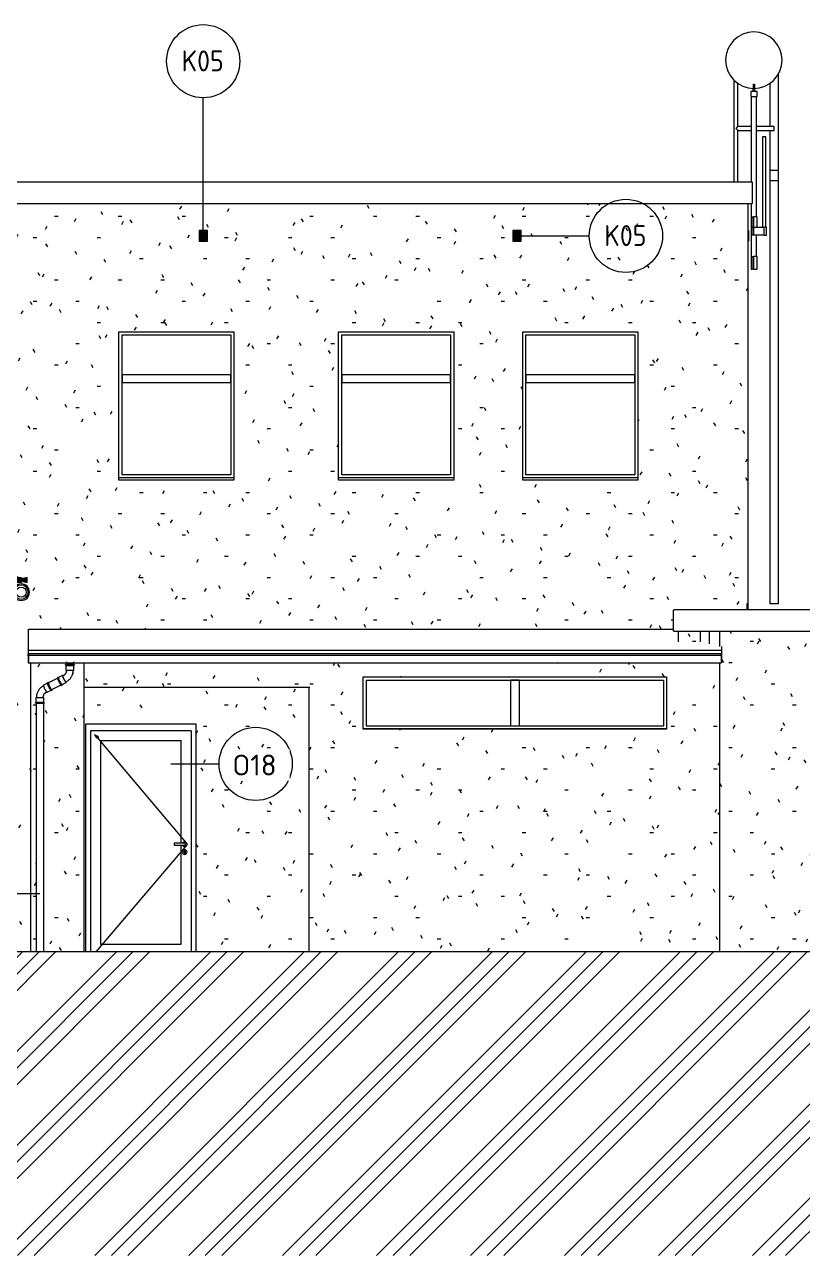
# Model space of a CAD drawing. Header units: millimetres. Extents: x -19993 to 479964, y -45352 to 20466.
# Drawn here: x 144376 to 151810, y -2011 to 9756 of the extents above; entities that cross this region are included whole.
import ezdxf

# ---------------------------------------------------------------- set-up
doc = ezdxf.new("R2010")
doc.units = ezdxf.units.MM
for name, color, linetype, lineweight in [('A-DETL-GENF', 92, 'Continuous', 9), ('A-DETL-THIN', 151, 'Continuous', 9), ('A-GLAZ', 151, 'Continuous', 9), ('A-GLAZ-IDEN', 152, 'Continuous', 9), ('A-ROOF', 132, 'Continuous', 9), ('A-ROOF-OTLN', 132, 'Continuous', 9), ('A-WALL', 113, 'Continuous', 9), ('A-WALL-PATT', 111, 'Continuous', 25), ('E-POWR-CNTR', 130, 'Continuous', 9), ('E-POWR-DROP', 130, 'Continuous', 9), ('E-SERT', 181, 'Continuous', 9), ('M-EQPM', 50, 'Continuous', 9), ('M-EQPM-IDEN', 50, 'Continuous', 9), ('P-PIPE', 3, 'Continuous', 9), ('P-PIPE-IDEN', 2, 'Continuous', 9), ('Q-SPCQ', 91, 'Continuous', 9)]:
    doc.layers.add(name, color=color, linetype=linetype, lineweight=lineweight)
doc.styles.add('ISOCPEUR', font='isocpeur.ttf', dxfattribs={"width": 0.9, "height": 200})
doc.styles.add('ISOCPEUR_2', font='isocpeur.ttf', dxfattribs={"height": 200})
pattern_1 = [(0, (287307.82, 0), (812.8, 203.2), [33.528, -576.072, 33.528, -576.072, -3251.2]), (0, (287307.82, 0), (812.8, 203.2), [-1219.2, 33.528, -1185.672, 33.528, -576.072, -1422.4]), (0, (287307.82, 0), (812.8, 203.2), [-3048, 33.528, -372.872, 33.528, -982.472]), (120, (287612.62, 101.6), (-582.37636, 602.30545), [33.528, -576.072, 33.528, -576.072, -3251.2]), (120, (287612.62, 101.6), (-582.37636, 602.30545), [-1219.2, 33.528, -1185.672, 33.528, -576.072, -1422.4]), (120, (287612.62, 101.6), (-582.37636, 602.30545), [-3048, 33.528, -372.872, 33.528, -982.472]), (240, (287714.22, 508), (-230.42364, -805.50545), [33.528, -576.072, 33.528, -576.072, -3251.2]), (240, (287714.22, 508), (-230.42364, -805.50545), [-1219.2, 33.528, -1185.672, 33.528, -576.072, -1422.4]), (240, (287714.22, 508), (-230.42364, -805.50545), [-3048, 33.528, -372.872, 33.528, -982.472])]

# ---------------------------------------------------------------- blocks, each defined once
blk = doc.blocks.new('DPS_vetrání_nová - Typ 1-1348275-VB3-J-Nový')
at = {"layer": 'M-EQPM', "color": 11}
for p, q in [((-53283, 7786), (-53278, 7786)), ((-53278, 7786), (-53278, 7686)), ((-53278, 7686), (-53283, 7686))]:
    blk.add_line(p, q, dxfattribs=at)
blk = doc.blocks.new('DPS_vetrání_nová - Typ 1-V21-VB3-J-Nový')
at = {"layer": 'M-EQPM', "color": 11}
for p, q in [((-55531, 7786), (-55531, 7686)), ((-55451, 7786), (-55531, 7786)), ((-55526, 7691), (-55526, 7781)), ((-55526, 7781), (-55456, 7781)), ((-55526, 7776), (-55456, 7776)), ((-55526, 7767), (-55456, 7767)), ((-55456, 7781), (-55456, 7691)), ((-55451, 7686), (-55451, 7786)), ((-55531, 7686), (-55451, 7686)), ((-55526, 7758), (-55456, 7758)), ((-55526, 7749), (-55456, 7749)), ((-55526, 7740), (-55456, 7740)), ((-55526, 7732), (-55456, 7732)), ((-55526, 7723), (-55456, 7723)), ((-55526, 7714), (-55456, 7714)), ((-55526, 7705), (-55456, 7705)), ((-55526, 7696), (-55456, 7696)), ((-55456, 7691), (-55526, 7691))]:
    blk.add_line(p, q, dxfattribs=at)
blk = doc.blocks.new('OKNO_1k_nadsvetlik - OKNO_1k_nadsvetlik_1200 x 1500-1969479-VB3-J-Nový')
at = {"layer": 'A-GLAZ'}
for p, q in [((-67417, 2100), (-67417, 3440)), ((-67417, 3440), (-66377, 3440)), ((-66377, 3440), (-66377, 2100)), ((-67417, 3060), (-66377, 3060)), ((-67417, 3060), (-67417, 2980)), ((-66377, 2980), (-66377, 3060)), ((-66377, 2980), (-67417, 2980)), ((-66377, 2100), (-67417, 2100))]:
    blk.add_line(p, q, dxfattribs=at)
blk = doc.blocks.new('parapet_ext - parapet_ext-1802071-VB3-J-Nový')
at = {"layer": 'Q-SPCQ'}
for p, q in [((-67447, 2050), (-67447, 2072)), ((-66347, 2072), (-67447, 2072)), ((-66347, 2050), (-67447, 2050)), ((-66347, 2072), (-66347, 2050))]:
    blk.add_line(p, q, dxfattribs=at)
blk = doc.blocks.new('DSP_Kamera_nastěnná - Refer to Catalog-1089615-VB3-J-Nový')
at = {"layer": 'E-SERT'}
blk.add_hatch(color=11, dxfattribs=at).paths.add_polyline_path([(-60174, 4421), (-60174, 4471), (-60227, 4456), (-60227, 4466), (-60287, 4466), (-60287, 4426), (-60227, 4426), (-60227, 4436)])
at = {"layer": 'E-SERT', "color": 11}
for p, q in [((-60262, 4441), (-60262, 4481)), ((-60227, 4466), (-60287, 4466)), ((-60287, 4466), (-60287, 4426)), ((-60287, 4426), (-60227, 4426)), ((-60227, 4426), (-60287, 4426)), ((-60174, 4471), (-60227, 4456)), ((-60227, 4456), (-60227, 4466)), ((-60227, 4466), (-60227, 4426)), ((-60227, 4426), (-60227, 4436)), ((-60227, 4436), (-60174, 4421)), ((-60227, 4436), (-60174, 4421)), ((-60174, 4446), (-60174, 4471)), ((-60174, 4421), (-60174, 4446)), ((-60174, 4421), (-60174, 4446))]:
    blk.add_line(p, q, dxfattribs=at)
blk.add_circle((-60231, 4330), 48.3, dxfattribs=at)
for radius, start, end in [(79.4, 90, 270), (67.5, 90, 270), (79.4, 270, 90), (67.5, 270, 90)]:
    blk.add_arc((-60231, 4330), radius, start, end, dxfattribs=at)
blk = doc.blocks.new('OKNO_2k_ - OKNO_2k_600x3000-1963747-VB3-J-Nový')
at = {"layer": 'A-GLAZ'}
for p, q in [((-56932, 3050), (-56932, 3490)), ((-56932, 3490), (-54092, 3490)), ((-55552, 3050), (-55552, 3490)), ((-55472, 3490), (-55552, 3490)), ((-55472, 3490), (-55472, 3050)), ((-54092, 3490), (-54092, 3050)), ((-54092, 3050), (-56932, 3050)), ((-55472, 3050), (-55552, 3050))]:
    blk.add_line(p, q, dxfattribs=at)
blk = doc.blocks.new('parapet_ext - parapet_ext-1802186-VB3-J-Nový')
at = {"layer": 'Q-SPCQ'}
blk.add_line((-54062, 3022), (-56962, 3022), dxfattribs=at)
blk = doc.blocks.new('Žebřík - DPS_Žebřík ocelový střešní - Z02-2225718-VB3-J-Nový')
at = {"layer": 'Q-SPCQ', "color": 11}
for p, q in [((-53419, 9227), (-53419, 8250)), ((-53381, 8783), (-53381, 9195)), ((-53071, 8783), (-53071, 9198)), ((-52995, 9283), (-52995, 8362)), ((-53254, 8783), (-53381, 8783)), ((-53381, 8745), (-53254, 8745)), ((-53381, 8250), (-53381, 8745)), ((-53033, 8783), (-53203, 8783)), ((-53203, 8745), (-53033, 8745)), ((-53071, 8362), (-53071, 8745)), ((-53033, 8764), (-53033, 8783)), ((-53033, 8745), (-53033, 8764)), ((-53071, 8261), (-53071, 8362)), ((-52995, 8362), (-53071, 8362)), ((-52995, 8362), (-52995, 8261)), ((-53071, 4219), (-53071, 8261)), ((-52995, 8261), (-53071, 8261)), ((-52995, 8261), (-52995, 4219)), ((-52995, 4219), (-53071, 4219))]:
    blk.add_line(p, q, dxfattribs=at)
for points, knots in [([(-53381, 8783), (-53381, 8783), (-53381, 8783), (-53381, 8782), (-53382, 8782), (-53382, 8782), (-53383, 8781), (-53383, 8781), (-53384, 8780), (-53384, 8780), (-53385, 8779), (-53386, 8778), (-53386, 8778), (-53387, 8777), (-53388, 8776), (-53389, 8775), (-53390, 8774), (-53391, 8772), (-53393, 8770), (-53396, 8767), (-53399, 8765), (-53400, 8764)], [0, 0, 0, 0, 0.071429, 0.107143, 0.142857, 0.178571, 0.214286, 0.25, 0.285714, 0.321429, 0.357143, 0.392857, 0.428571, 0.464286, 0.5, 0.571429, 0.607143, 0.642857, 0.714286, 0.857143, 1, 1, 1, 1]), ([(-53400, 8764), (-53399, 8763), (-53396, 8760), (-53393, 8757), (-53391, 8755), (-53390, 8754), (-53389, 8753), (-53389, 8752), (-53388, 8751), (-53387, 8751), (-53386, 8750), (-53386, 8749), (-53385, 8749), (-53384, 8748), (-53384, 8747), (-53383, 8747), (-53383, 8746), (-53382, 8746), (-53382, 8745), (-53381, 8745), (-53381, 8745), (-53381, 8745), (-53381, 8745)], [0, 0, 0, 0, 0.142857, 0.285714, 0.357143, 0.392857, 0.428571, 0.464286, 0.5, 0.535714, 0.571429, 0.607143, 0.642857, 0.678571, 0.714286, 0.75, 0.785714, 0.821429, 0.857143, 0.892857, 0.928571, 1, 1, 1, 1])]:
    blk.add_open_spline(points, degree=3, knots=knots, dxfattribs=at)
blk = doc.blocks.new('DPS_antenna - DPS_antenna-1509611-VB3-J-Nový')
at = {"layer": 'M-EQPM', "color": 11}
for p, q in [((-53233, 9177), (-53233, 9186)), ((-53233, 9186), (-53223, 9186)), ((-53223, 9186), (-53223, 9177)), ((-53258, 9118), (-53258, 9068)), ((-53228, 9118), (-53258, 9118)), ((-53258, 9068), (-53228, 9068)), ((-53253, 9068), (-53253, 8250)), ((-53238, 9148), (-53238, 9118)), ((-53233, 9150), (-53233, 9177)), ((-53223, 9177), (-53233, 9177)), ((-53198, 9118), (-53228, 9118)), ((-53228, 9068), (-53198, 9068)), ((-53223, 9177), (-53223, 9150)), ((-53218, 9118), (-53218, 9148)), ((-53203, 7918), (-53203, 9068)), ((-53198, 9068), (-53198, 9118)), ((-53145, 8684), (-53145, 7818)), ((-53130, 8684), (-53145, 8684)), ((-53115, 8684), (-53130, 8684)), ((-53115, 7818), (-53115, 8684)), ((-53253, 8046), (-53253, 7418)), ((-53243, 7918), (-53228, 7918)), ((-53243, 7818), (-53243, 7918)), ((-53198, 7918), (-53228, 7918)), ((-53228, 7818), (-53228, 7918)), ((-53198, 7818), (-53198, 7918)), ((-53243, 7818), (-53228, 7818)), ((-53243, 7742), (-53243, 7818)), ((-53228, 7818), (-53130, 7818)), ((-53228, 7742), (-53228, 7818)), ((-53108, 7818), (-53130, 7818)), ((-53130, 7742), (-53130, 7818)), ((-53108, 7742), (-53108, 7818)), ((-53228, 7742), (-53243, 7742)), ((-53130, 7742), (-53228, 7742)), ((-53203, 7538), (-53203, 7742)), ((-53130, 7742), (-53108, 7742)), ((-53243, 7538), (-53228, 7538)), ((-53243, 7418), (-53243, 7538)), ((-53198, 7538), (-53228, 7538)), ((-53228, 7418), (-53228, 7538)), ((-53198, 7418), (-53198, 7538)), ((-53253, 7418), (-53243, 7418)), ((-53228, 7418), (-53243, 7418)), ((-53228, 7418), (-53198, 7418))]:
    blk.add_line(p, q, dxfattribs=at)
for start, end in [(0, 180), (180, 360)]:
    blk.add_arc((-53228, 9416), 270, start, end, dxfattribs=at)
blk = doc.blocks.new('Koncovka okapu nová konstrukce - Koncovka okapu nová konstrukce-1663327-VB3-J-Nový')
at = {"layer": 'P-PIPE', "color": 11}
for p, q in [((-60164, 3729), (-60164, 3741)), ((-60162, 3741), (-60164, 3741)), ((-60164, 3721), (-60164, 3729)), ((-60162, 3729), (-60164, 3729)), ((-60164, 3721), (-60164, 3654)), ((-60164, 3654), (-60162, 3654)), ((-60162, 3741), (-60162, 3729)), ((-60162, 3729), (-60162, 3721)), ((-60162, 3654), (-60162, 3721)), ((-53539, 3729), (-53539, 3741)), ((-53537, 3741), (-53539, 3741)), ((-53539, 3721), (-53539, 3729)), ((-53537, 3729), (-53539, 3729)), ((-53539, 3721), (-53539, 3654)), ((-53539, 3654), (-53537, 3654)), ((-53537, 3741), (-53537, 3729)), ((-53537, 3729), (-53537, 3721)), ((-53537, 3654), (-53537, 3721))]:
    blk.add_line(p, q, dxfattribs=at)
blk = doc.blocks.new('Koleno_ uhlíková ocel_ lisované - Standardní-1159651-VB3-J-Nový')
at = {"layer": 'P-PIPE', "color": 11}
for p, q in [((-59835, 3533), (-59875, 3513)), ((-59804, 3630), (-59804, 3585)), ((-59804, 3630), (-59728, 3630)), ((-59804, 3585), (-59728, 3585)), ((-59728, 3585), (-59728, 3630)), ((-59728, 3585), (-59728, 3585)), ((-59841, 3445), (-59801, 3465))]:
    blk.add_line(p, q, dxfattribs=at)
at = {"layer": 'P-PIPE', "color": 11, "flags": 128}
for points in [[(-59798, 3585), (-59798, 3583), (-59799, 3580), (-59799, 3577), (-59799, 3575), (-59800, 3572), (-59800, 3570), (-59801, 3567), (-59802, 3565), (-59802, 3563), (-59803, 3560), (-59804, 3558), (-59805, 3556), (-59807, 3553), (-59808, 3551), (-59809, 3549), (-59811, 3547), (-59812, 3545), (-59814, 3543), (-59816, 3541), (-59817, 3539), (-59819, 3538), (-59821, 3536), (-59823, 3534), (-59825, 3533), (-59827, 3531), (-59829, 3530), (-59831, 3529), (-59833, 3528)], [(-59804, 3630), (-59804, 3630), (-59804, 3630), (-59804, 3630), (-59805, 3630), (-59805, 3630), (-59805, 3630), (-59805, 3630), (-59805, 3630), (-59805, 3630), (-59805, 3630), (-59806, 3631), (-59806, 3631), (-59806, 3631), (-59806, 3631), (-59806, 3631), (-59806, 3631), (-59806, 3631), (-59807, 3631), (-59807, 3631), (-59807, 3631), (-59807, 3632), (-59807, 3632), (-59807, 3632), (-59807, 3632), (-59807, 3632), (-59807, 3632), (-59807, 3632), (-59807, 3632), (-59808, 3633), (-59808, 3633), (-59808, 3633), (-59808, 3633), (-59808, 3633), (-59808, 3633), (-59808, 3633), (-59808, 3634), (-59808, 3634), (-59808, 3634), (-59808, 3634), (-59808, 3634), (-59808, 3634), (-59808, 3635), (-59808, 3635), (-59808, 3635), (-59808, 3635), (-59808, 3635), (-59808, 3635), (-59808, 3636), (-59808, 3636), (-59808, 3636), (-59807, 3636), (-59807, 3636), (-59807, 3636), (-59807, 3636), (-59807, 3637), (-59807, 3637), (-59807, 3637), (-59807, 3637), (-59807, 3637), (-59807, 3637), (-59806, 3637), (-59806, 3637), (-59806, 3637), (-59806, 3638), (-59806, 3638), (-59806, 3638), (-59806, 3638), (-59806, 3638), (-59805, 3638), (-59805, 3638), (-59805, 3638), (-59805, 3638), (-59805, 3638), (-59805, 3638), (-59804, 3638), (-59804, 3638), (-59804, 3638), (-59804, 3638), (-59804, 3638)], [(-59804, 3638), (-59804, 3638), (-59804, 3638), (-59804, 3638), (-59803, 3638), (-59803, 3638)], [(-59728, 3638), (-59729, 3638), (-59729, 3638), (-59729, 3638), (-59730, 3638), (-59730, 3638), (-59731, 3638), (-59732, 3638), (-59732, 3638), (-59733, 3638), (-59734, 3638), (-59735, 3638), (-59735, 3638), (-59736, 3638), (-59737, 3638), (-59738, 3638), (-59740, 3638), (-59741, 3638), (-59742, 3638), (-59743, 3638), (-59744, 3638), (-59745, 3638), (-59747, 3638), (-59748, 3638), (-59749, 3638), (-59751, 3638), (-59752, 3638), (-59754, 3638), (-59755, 3638), (-59757, 3638), (-59758, 3638), (-59760, 3638), (-59761, 3638), (-59763, 3638), (-59764, 3638), (-59766, 3638), (-59767, 3638), (-59769, 3638), (-59770, 3638), (-59772, 3638), (-59773, 3638), (-59775, 3638), (-59776, 3638), (-59778, 3638), (-59779, 3638), (-59781, 3638), (-59782, 3638), (-59783, 3638), (-59785, 3638), (-59786, 3638), (-59787, 3638), (-59788, 3638), (-59790, 3638), (-59791, 3638), (-59792, 3638), (-59793, 3638), (-59794, 3638), (-59795, 3638), (-59796, 3638), (-59797, 3638), (-59798, 3638), (-59799, 3638), (-59799, 3638), (-59800, 3638), (-59801, 3638), (-59801, 3638), (-59802, 3638), (-59802, 3638), (-59803, 3638), (-59803, 3638), (-59803, 3638), (-59804, 3638), (-59804, 3638), (-59804, 3638), (-59804, 3638), (-59804, 3638)], [(-59804, 3630), (-59804, 3630), (-59804, 3630), (-59804, 3630), (-59803, 3630), (-59803, 3630), (-59803, 3630), (-59802, 3630), (-59802, 3630), (-59801, 3630), (-59801, 3630), (-59800, 3630), (-59800, 3630), (-59799, 3630), (-59798, 3630), (-59797, 3630), (-59796, 3630), (-59795, 3630), (-59794, 3630), (-59793, 3630), (-59792, 3630), (-59791, 3630), (-59790, 3630), (-59789, 3630), (-59788, 3630), (-59786, 3630), (-59785, 3630), (-59784, 3630), (-59782, 3630), (-59781, 3630), (-59780, 3630), (-59778, 3630), (-59777, 3630), (-59775, 3630), (-59774, 3630), (-59772, 3630), (-59771, 3630), (-59769, 3630), (-59768, 3630), (-59766, 3630), (-59765, 3630), (-59763, 3630), (-59762, 3630), (-59760, 3630), (-59759, 3630), (-59757, 3630), (-59756, 3630), (-59754, 3630), (-59753, 3630), (-59751, 3630), (-59750, 3630), (-59749, 3630), (-59747, 3630), (-59746, 3630), (-59745, 3630), (-59743, 3630), (-59742, 3630), (-59741, 3630), (-59740, 3630), (-59739, 3630), (-59738, 3630), (-59737, 3630), (-59736, 3630), (-59735, 3630), (-59734, 3630), (-59733, 3630), (-59732, 3630), (-59732, 3630), (-59731, 3630), (-59731, 3630), (-59730, 3630), (-59729, 3630), (-59729, 3630), (-59729, 3630), (-59728, 3630), (-59728, 3630)], [(-59803, 3630), (-59804, 3630), (-59804, 3630), (-59804, 3630), (-59804, 3630)], [(-59804, 3470), (-59799, 3473), (-59795, 3475), (-59790, 3478), (-59786, 3481), (-59782, 3484), (-59778, 3487), (-59774, 3491), (-59771, 3494), (-59767, 3498), (-59764, 3502), (-59760, 3506), (-59757, 3510), (-59755, 3514), (-59752, 3518), (-59749, 3523), (-59747, 3527), (-59745, 3532), (-59743, 3537), (-59741, 3542), (-59739, 3546), (-59738, 3551), (-59737, 3556), (-59736, 3561), (-59735, 3566), (-59734, 3571), (-59734, 3577), (-59733, 3582), (-59733, 3585)], [(-59803, 3638), (-59803, 3638), (-59803, 3638), (-59802, 3638), (-59802, 3638), (-59801, 3638)], [(-59801, 3630), (-59802, 3630), (-59802, 3630), (-59803, 3630), (-59803, 3630), (-59803, 3630), (-59803, 3630)], [(-59730, 3638), (-59730, 3638), (-59729, 3638), (-59729, 3638), (-59729, 3638), (-59728, 3638), (-59728, 3638), (-59728, 3638), (-59728, 3638), (-59728, 3638), (-59728, 3638)], [(-59728, 3630), (-59728, 3630), (-59728, 3630), (-59728, 3630), (-59728, 3630), (-59729, 3630), (-59729, 3630), (-59729, 3630), (-59730, 3630), (-59730, 3630)], [(-59728, 3638), (-59728, 3638), (-59728, 3638), (-59728, 3638), (-59728, 3638), (-59728, 3638)], [(-59728, 3638), (-59728, 3638), (-59727, 3638), (-59727, 3638), (-59727, 3638), (-59727, 3638), (-59727, 3638), (-59727, 3638), (-59727, 3638), (-59726, 3638), (-59726, 3638), (-59726, 3638), (-59726, 3638), (-59726, 3638), (-59726, 3638), (-59726, 3637), (-59725, 3637), (-59725, 3637), (-59725, 3637), (-59725, 3637), (-59725, 3637), (-59725, 3637), (-59725, 3637), (-59725, 3637), (-59724, 3636), (-59724, 3636), (-59724, 3636), (-59724, 3636), (-59724, 3636), (-59724, 3636), (-59724, 3636), (-59724, 3635), (-59724, 3635), (-59724, 3635), (-59724, 3635), (-59724, 3635), (-59724, 3635), (-59724, 3635), (-59724, 3634), (-59724, 3634), (-59724, 3634), (-59724, 3634), (-59724, 3634), (-59724, 3634), (-59724, 3633), (-59724, 3633), (-59724, 3633), (-59724, 3633), (-59724, 3633), (-59724, 3633), (-59724, 3633), (-59724, 3632), (-59724, 3632), (-59724, 3632), (-59724, 3632), (-59725, 3632), (-59725, 3632), (-59725, 3632), (-59725, 3631), (-59725, 3631), (-59725, 3631), (-59725, 3631), (-59725, 3631), (-59725, 3631), (-59726, 3631), (-59726, 3631), (-59726, 3631), (-59726, 3631), (-59726, 3631), (-59726, 3630), (-59726, 3630), (-59727, 3630), (-59727, 3630), (-59727, 3630), (-59727, 3630), (-59727, 3630), (-59727, 3630), (-59728, 3630), (-59728, 3630), (-59728, 3630)], [(-59728, 3630), (-59728, 3630), (-59728, 3630), (-59728, 3630), (-59728, 3630)], [(-59878, 3515), (-59879, 3515), (-59881, 3515), (-59882, 3514), (-59882, 3513), (-59883, 3512), (-59883, 3511), (-59883, 3511), (-59883, 3510), (-59883, 3509), (-59883, 3508), (-59883, 3508), (-59883, 3507), (-59883, 3506), (-59883, 3505), (-59883, 3504), (-59883, 3504), (-59882, 3503), (-59882, 3502), (-59882, 3501), (-59882, 3500), (-59881, 3499), (-59881, 3498), (-59880, 3497), (-59880, 3495), (-59880, 3494), (-59879, 3493), (-59879, 3492), (-59878, 3491), (-59878, 3489), (-59877, 3488), (-59877, 3487), (-59876, 3485), (-59875, 3484), (-59875, 3483), (-59874, 3481), (-59874, 3480), (-59873, 3479), (-59872, 3477), (-59872, 3476), (-59871, 3474), (-59870, 3473), (-59869, 3472), (-59869, 3470), (-59868, 3469), (-59867, 3468), (-59867, 3466), (-59866, 3465), (-59865, 3464), (-59864, 3462), (-59864, 3461), (-59863, 3460), (-59862, 3459), (-59862, 3457), (-59861, 3456), (-59860, 3455), (-59859, 3454), (-59859, 3453), (-59858, 3452), (-59857, 3451), (-59857, 3450), (-59856, 3449), (-59855, 3448), (-59855, 3447), (-59854, 3446), (-59853, 3446), (-59853, 3445), (-59852, 3444), (-59852, 3443), (-59851, 3443), (-59851, 3442), (-59850, 3442), (-59849, 3441), (-59849, 3441), (-59848, 3440), (-59848, 3440), (-59847, 3440), (-59846, 3439), (-59845, 3439), (-59845, 3439)], [(-59873, 3513), (-59873, 3513), (-59874, 3514), (-59875, 3514), (-59875, 3514), (-59876, 3515), (-59877, 3515), (-59878, 3515), (-59878, 3515)], [(-59845, 3439), (-59844, 3439), (-59842, 3440), (-59841, 3441), (-59841, 3441), (-59840, 3442), (-59840, 3443), (-59840, 3444), (-59840, 3445), (-59840, 3445), (-59840, 3446), (-59840, 3447)]]:
    blk.add_lwpolyline(points, dxfattribs=at)
at = {"layer": 'P-PIPE', "color": 11}
for centre, major_axis, start_param, end_param in [((-59818, 3499), (-17.2, 33.9), 6.207861, 9.349454), ((-59818, 3499), (-17.2, 33.9), 5.728231, 6.207861), ((-59858, 3479), (-17.2, 33.9), 6.207861, 9.349454), ((-59818, 3499), (-14.7, 29), 6.207861, 9.349454), ((-59818, 3499), (-17.2, 33.9), 3.066269, 3.703174)]:
    blk.add_ellipse(centre, major_axis=major_axis, ratio=0.14883, start_param=start_param, end_param=end_param, dxfattribs=at)
blk = doc.blocks.new('Koleno_ uhlíková ocel_ lisované - Standardní-V24-VB3-J-Nový')
at = {"layer": 'P-PIPE', "color": 11}
for p, q in [((-59978, 3461), (-60018, 3441)), ((-60091, 3321), (-60091, 3276)), ((-60016, 3321), (-60091, 3321)), ((-60015, 3321), (-60016, 3321)), ((-60015, 3276), (-60015, 3321)), ((-59984, 3373), (-59944, 3393)), ((-60078, 3276), (-60091, 3276)), ((-60016, 3276), (-60077, 3276))]:
    blk.add_line(p, q, dxfattribs=at)
at = {"layer": 'P-PIPE', "color": 11, "flags": 128}
for points in [[(-60015, 3436), (-60020, 3433), (-60024, 3431), (-60029, 3428), (-60033, 3425), (-60037, 3422), (-60041, 3419), (-60045, 3415), (-60048, 3412), (-60052, 3408), (-60055, 3404), (-60059, 3400), (-60062, 3396), (-60064, 3392), (-60067, 3387), (-60070, 3383), (-60072, 3378), (-60074, 3374), (-60076, 3369), (-60078, 3364), (-60080, 3359), (-60081, 3354), (-60082, 3349), (-60083, 3344), (-60084, 3339), (-60085, 3334), (-60085, 3329), (-60086, 3324), (-60086, 3321)], [(-59941, 3390), (-59942, 3391), (-59943, 3391), (-59943, 3391), (-59944, 3391), (-59945, 3392), (-59945, 3392), (-59946, 3393), (-59946, 3393), (-59947, 3394), (-59947, 3394), (-59948, 3395), (-59949, 3396), (-59949, 3396), (-59950, 3397), (-59950, 3398), (-59951, 3399), (-59952, 3400), (-59952, 3401), (-59953, 3402), (-59954, 3403), (-59954, 3404), (-59955, 3405), (-59956, 3406), (-59956, 3407), (-59957, 3408), (-59958, 3409), (-59959, 3410), (-59959, 3412), (-59960, 3413), (-59961, 3414), (-59962, 3416), (-59962, 3417), (-59963, 3418), (-59964, 3420), (-59964, 3421), (-59965, 3422), (-59966, 3424), (-59967, 3425), (-59967, 3426), (-59968, 3428), (-59969, 3429), (-59969, 3431), (-59970, 3432), (-59971, 3433), (-59971, 3435), (-59972, 3436), (-59972, 3437), (-59973, 3439), (-59973, 3440), (-59974, 3441), (-59974, 3442), (-59975, 3444), (-59975, 3445), (-59976, 3446), (-59976, 3447), (-59977, 3448), (-59977, 3449), (-59977, 3450), (-59978, 3451), (-59978, 3452), (-59978, 3453), (-59979, 3454), (-59979, 3455), (-59979, 3456), (-59979, 3457), (-59979, 3458), (-59979, 3459), (-59979, 3459), (-59979, 3460), (-59979, 3461), (-59979, 3461), (-59979, 3462), (-59979, 3463), (-59979, 3464), (-59978, 3465), (-59977, 3466), (-59976, 3466), (-59975, 3466), (-59974, 3467)], [(-59968, 3463), (-59969, 3464), (-59970, 3464), (-59970, 3465), (-59971, 3465), (-59971, 3466), (-59972, 3466), (-59973, 3466), (-59974, 3466), (-59974, 3467)], [(-60021, 3321), (-60021, 3323), (-60020, 3326), (-60020, 3328), (-60020, 3331), (-60019, 3333), (-60019, 3336), (-60018, 3338), (-60017, 3341), (-60017, 3343), (-60016, 3346), (-60015, 3348), (-60014, 3350), (-60012, 3352), (-60011, 3355), (-60010, 3357), (-60008, 3359), (-60007, 3361), (-60005, 3363), (-60003, 3365), (-60002, 3366), (-60000, 3368), (-59998, 3370), (-59996, 3371), (-59994, 3373), (-59992, 3374), (-59990, 3376), (-59988, 3377), (-59986, 3378)], [(-59941, 3390), (-59940, 3391), (-59938, 3391), (-59937, 3392), (-59937, 3393), (-59936, 3394), (-59936, 3394), (-59936, 3395), (-59936, 3396), (-59936, 3397), (-59936, 3397), (-59936, 3398), (-59936, 3399), (-59936, 3400)], [(-60091, 3268), (-60091, 3268), (-60092, 3268), (-60092, 3268), (-60092, 3268), (-60092, 3268), (-60092, 3268), (-60092, 3268), (-60093, 3268), (-60093, 3268), (-60093, 3268), (-60093, 3268), (-60093, 3268), (-60093, 3268), (-60093, 3268), (-60094, 3268), (-60094, 3268), (-60094, 3268), (-60094, 3269), (-60094, 3269), (-60094, 3269), (-60094, 3269), (-60094, 3269), (-60094, 3269), (-60095, 3269), (-60095, 3269), (-60095, 3270), (-60095, 3270), (-60095, 3270), (-60095, 3270), (-60095, 3270), (-60095, 3270), (-60095, 3270), (-60095, 3271), (-60095, 3271), (-60095, 3271), (-60095, 3271), (-60095, 3271), (-60095, 3271), (-60095, 3272), (-60095, 3272), (-60095, 3272), (-60095, 3272), (-60095, 3272), (-60095, 3272), (-60095, 3272), (-60095, 3273), (-60095, 3273), (-60095, 3273), (-60095, 3273), (-60095, 3273), (-60095, 3273), (-60095, 3273), (-60095, 3274), (-60095, 3274), (-60094, 3274), (-60094, 3274), (-60094, 3274), (-60094, 3274), (-60094, 3274), (-60094, 3274), (-60094, 3275), (-60094, 3275), (-60094, 3275), (-60093, 3275), (-60093, 3275), (-60093, 3275), (-60093, 3275), (-60093, 3275), (-60093, 3275), (-60093, 3275), (-60092, 3275), (-60092, 3275), (-60092, 3275), (-60092, 3275), (-60092, 3276), (-60092, 3276), (-60091, 3276), (-60091, 3276), (-60091, 3276)], [(-60091, 3276), (-60091, 3276), (-60091, 3276), (-60091, 3276), (-60091, 3276), (-60091, 3276)], [(-60078, 3276), (-60079, 3276), (-60080, 3276), (-60081, 3276), (-60082, 3276), (-60083, 3276), (-60084, 3276), (-60085, 3276), (-60086, 3276), (-60087, 3276), (-60087, 3276), (-60088, 3276), (-60089, 3276), (-60089, 3276), (-60090, 3276), (-60090, 3276), (-60090, 3276), (-60091, 3276), (-60091, 3276), (-60091, 3276), (-60091, 3276), (-60091, 3276), (-60091, 3276)], [(-60091, 3276), (-60090, 3276), (-60090, 3276), (-60090, 3276), (-60089, 3276), (-60089, 3276)], [(-60091, 3268), (-60091, 3268), (-60091, 3268), (-60091, 3268), (-60091, 3268), (-60090, 3268), (-60090, 3268), (-60090, 3268), (-60089, 3268), (-60089, 3268), (-60088, 3268), (-60088, 3268), (-60087, 3268), (-60086, 3268), (-60085, 3268), (-60085, 3268), (-60084, 3268), (-60083, 3268), (-60082, 3268), (-60081, 3268), (-60080, 3268), (-60079, 3268), (-60077, 3268), (-60076, 3268), (-60075, 3268), (-60074, 3268), (-60072, 3268), (-60071, 3268), (-60070, 3268), (-60068, 3268), (-60067, 3268), (-60066, 3268), (-60064, 3268), (-60063, 3268), (-60061, 3268), (-60060, 3268), (-60058, 3268), (-60057, 3268), (-60055, 3268), (-60054, 3268), (-60052, 3268), (-60051, 3268), (-60049, 3268), (-60048, 3268), (-60046, 3268), (-60045, 3268), (-60043, 3268), (-60042, 3268), (-60040, 3268), (-60039, 3268), (-60037, 3268), (-60036, 3268), (-60035, 3268), (-60033, 3268), (-60032, 3268), (-60031, 3268), (-60030, 3268), (-60028, 3268), (-60027, 3268), (-60026, 3268), (-60025, 3268), (-60024, 3268), (-60023, 3268), (-60022, 3268), (-60021, 3268), (-60021, 3268), (-60020, 3268), (-60019, 3268), (-60018, 3268), (-60018, 3268), (-60017, 3268), (-60017, 3268), (-60016, 3268), (-60016, 3268), (-60016, 3268), (-60016, 3268)], [(-60091, 3268), (-60091, 3268), (-60091, 3268), (-60091, 3268), (-60091, 3268)], [(-60089, 3268), (-60089, 3268), (-60090, 3268), (-60090, 3268), (-60090, 3268), (-60091, 3268), (-60091, 3268)], [(-60016, 3276), (-60016, 3276), (-60016, 3276), (-60017, 3276), (-60017, 3276), (-60018, 3276), (-60018, 3276), (-60019, 3276), (-60020, 3276), (-60020, 3276), (-60021, 3276), (-60022, 3276), (-60023, 3276), (-60024, 3276), (-60025, 3276), (-60026, 3276), (-60027, 3276), (-60028, 3276), (-60029, 3276), (-60030, 3276), (-60032, 3276), (-60033, 3276), (-60034, 3276), (-60035, 3276), (-60037, 3276), (-60038, 3276), (-60040, 3276), (-60041, 3276), (-60043, 3276), (-60044, 3276), (-60045, 3276), (-60047, 3276), (-60049, 3276), (-60050, 3276), (-60052, 3276), (-60053, 3276), (-60055, 3276), (-60056, 3276), (-60058, 3276), (-60059, 3276), (-60061, 3276), (-60062, 3276), (-60064, 3276), (-60065, 3276), (-60066, 3276), (-60068, 3276), (-60069, 3276), (-60071, 3276), (-60072, 3276), (-60073, 3276), (-60075, 3276), (-60076, 3276), (-60077, 3276), (-60078, 3276)], [(-60018, 3276), (-60017, 3276), (-60017, 3276), (-60016, 3276), (-60016, 3276), (-60016, 3276), (-60015, 3276), (-60015, 3276), (-60015, 3276), (-60015, 3276), (-60015, 3276)], [(-60015, 3268), (-60015, 3268), (-60015, 3268), (-60015, 3268), (-60016, 3268), (-60016, 3268), (-60016, 3268), (-60017, 3268), (-60017, 3268), (-60018, 3268)], [(-60015, 3276), (-60015, 3276), (-60015, 3276), (-60015, 3276), (-60016, 3276), (-60016, 3276)], [(-60016, 3268), (-60015, 3268), (-60015, 3268), (-60015, 3268), (-60015, 3268)], [(-60015, 3276), (-60015, 3276), (-60015, 3276), (-60015, 3276), (-60015, 3275), (-60014, 3275), (-60014, 3275), (-60014, 3275), (-60014, 3275), (-60014, 3275), (-60014, 3275), (-60013, 3275), (-60013, 3275), (-60013, 3275), (-60013, 3275), (-60013, 3275), (-60013, 3275), (-60013, 3275), (-60013, 3275), (-60012, 3274), (-60012, 3274), (-60012, 3274), (-60012, 3274), (-60012, 3274), (-60012, 3274), (-60012, 3274), (-60012, 3274), (-60012, 3273), (-60012, 3273), (-60011, 3273), (-60011, 3273), (-60011, 3273), (-60011, 3273), (-60011, 3273), (-60011, 3272), (-60011, 3272), (-60011, 3272), (-60011, 3272), (-60011, 3272), (-60011, 3272), (-60011, 3271), (-60011, 3271), (-60011, 3271), (-60011, 3271), (-60011, 3271), (-60011, 3271), (-60011, 3270), (-60011, 3270), (-60011, 3270), (-60011, 3270), (-60012, 3270), (-60012, 3270), (-60012, 3270), (-60012, 3269), (-60012, 3269), (-60012, 3269), (-60012, 3269), (-60012, 3269), (-60012, 3269), (-60012, 3269), (-60012, 3269), (-60013, 3268), (-60013, 3268), (-60013, 3268), (-60013, 3268), (-60013, 3268), (-60013, 3268), (-60013, 3268), (-60014, 3268), (-60014, 3268), (-60014, 3268), (-60014, 3268), (-60014, 3268), (-60014, 3268), (-60014, 3268), (-60015, 3268), (-60015, 3268), (-60015, 3268), (-60015, 3268), (-60015, 3268)]]:
    blk.add_lwpolyline(points, dxfattribs=at)
at = {"layer": 'P-PIPE', "color": 11}
for centre, start_param, end_param in [((-60001, 3407), 6.207861, 9.349454), ((-59961, 3427), 0.186475, 1.233673), ((-59961, 3427), 1.264368, 3.007399), ((-60001, 3407), 3.066269, 3.141593)]:
    blk.add_ellipse(centre, major_axis=(-17.2, 33.9), ratio=0.14883, start_param=start_param, end_param=end_param, dxfattribs=at)
blk = doc.blocks.new('OKNO_dvere vchod_1k_nadsvetlik - vstupni dvere 1200_2200-1686223-VB3-J-Nový')
at = {"layer": 'A-GLAZ', "color": 11}
for p, q in [((-59567, 3005), (-59567, 890)), ((-58607, 3005), (-59567, 3005)), ((-59532, 2970), (-59513, 2947)), ((-58607, 3005), (-58607, 890)), ((-59506, 2939), (-58660, 1941)), ((-59472, 2910), (-59472, 965)), ((-59472, 2910), (-58702, 2910)), ((-58702, 1930), (-58702, 2910)), ((-58660, 1899), (-59516, 890)), ((-58769, 1930), (-58769, 1910)), ((-58659, 1930), (-58769, 1930)), ((-58769, 1910), (-58659, 1910)), ((-58702, 965), (-58702, 1910)), ((-58659, 1910), (-58659, 1930)), ((-58647, 1926), (-58642, 1920)), ((-58642, 1920), (-58647, 1914)), ((-58673, 1837), (-58673, 1853)), ((-58665, 1853), (-58665, 1837)), ((-59472, 965), (-58702, 965))]:
    blk.add_line(p, q, dxfattribs=at)
for centre, radius, start, end in [((-58669, 1920), 23, 0, 154.0561), ((-58669, 1920), 23, 205.9439, 0), ((-58669, 1845), 23, 0, 180), ((-58669, 1845), 23, 180, 0), ((-58669, 1853), 4, 0, 180), ((-58669, 1837), 4, 180, 0)]:
    blk.add_arc(centre, radius, start, end, dxfattribs=at)
blk = doc.blocks.new('Popiska mechanické zařízení - Popiska okna_Bublina-1428144-VB3-J-Nový')
at = {"layer": 'M-EQPM-IDEN'}
blk.add_circle((-70491, 9406), 350, dxfattribs=at)
blk = doc.blocks.new('Popisek okna_oznaceni - Popisek okna_oznaceni-1865439-VB3-J-Nový')
at = {"layer": 'A-GLAZ-IDEN'}
blk.add_circle((-71757, 6613), 350, dxfattribs=at)

msp = doc.modelspace()

# ---------------------------------------------------------------- hatches: boundary and pattern name
at = {"layer": 'A-DETL-GENF'}
h = msp.add_hatch(dxfattribs=at)
h.set_pattern_fill('FP_64', style=0, pattern_type=2)
h.set_pattern_definition([(45, (287307.8, 0), (-449.0128, 449.0128), []), (45, (287466.6, 0), (0, 898.0256), []), (45, (287149.1, 0), (0, 898.0256), [])])
h.paths.add_polyline_path([(131606, -2011), (159336, -2011), (159336, 890), (131606, 890), (131606, -303)])
at = {"layer": 'A-WALL-PATT', "lineweight": 9}
h = msp.add_hatch(dxfattribs=at)
h.set_pattern_fill('FP_59', color=11, style=0, pattern_type=2)
h.set_pattern_definition(pattern_1)
h.paths.add_polyline_path([(144171, 4220), (151291, 4220), (151291, 8046), (133317, 8046), (133317, 5302), (133459, 5301), (133481, 5297), (133500, 5283), (133511, 5265), (133514, 5247), (133514, 5118), (133513, 5116), (133514, 5115), (133514, 5100), (133514, 5012), (133514, 4220), (143738, 4220)])
h.paths.add_polyline_path([(133447, 4220), (133504, 4220), (133506, 5115), (133506, 5116), (133506, 5116), (133505, 5121), (133505, 5131), (133505, 5149), (133505, 5214), (133504, 5214), (133504, 5250), (133497, 5271), (133480, 5286), (133459, 5292), (133317, 5292), (133318, 4940), (133349, 4940), (133349, 4220)])
h.paths.add_polyline_path([(144344, 4251), (144323, 4253), (144304, 4261), (144288, 4274), (144275, 4290), (144267, 4309), (144264, 4330), (144267, 4351), (144276, 4371), (144288, 4386), (144304, 4399), (144323, 4407), (144344, 4409), (144364, 4407), (144384, 4399), (144402, 4383), (144413, 4370), (144421, 4351), (144423, 4330), (144421, 4309), (144411, 4289), (144400, 4274), (144384, 4261), (144364, 4253)])
h.paths.add_polyline_path([(144401, 4421), (144347, 4436), (144347, 4426), (144287, 4426), (144287, 4466), (144347, 4466), (144347, 4456), (144401, 4471), (144401, 4436)])
h.paths.add_polyline_path([(133514, 5070), (133514, 5070), (133514, 5071)])
h.paths.add_polyline_path([(133509, 5112), (133511, 5115), (133508, 5115), (133509, 5112)])
h.paths.add_polyline_path([(133505, 5247), (133505, 5247), (133505, 5247)])
h.paths.add_polyline_path([(137127, 5400), (137127, 6820), (138227, 6820), (138227, 5400), (138145, 5400)])
h.paths.add_polyline_path([(142427, 5400), (141327, 5400), (141327, 6820), (142427, 6820), (142427, 5420)])
h.paths.add_polyline_path([(135027, 5400), (135027, 6820), (136127, 6820), (136127, 5400), (135072, 5400)])
h.paths.add_polyline_path([(140327, 5400), (139227, 5400), (139227, 6820), (140327, 6820), (140327, 5420)])
h.paths.add_polyline_path([(143175, 5400), (143175, 6820), (144275, 6820), (144275, 5400), (143310, 5400)])
h.paths.add_polyline_path([(147377, 5400), (147377, 6820), (148477, 6820), (148477, 5400), (147442, 5400)])
h.paths.add_polyline_path([(145277, 5400), (145277, 6820), (146377, 6820), (146377, 5400), (145377, 5400)])
h.paths.add_polyline_path([(149138, 5400), (149138, 6820), (150238, 6820), (150238, 5400), (149173, 5400)])
h.paths.add_polyline_path([(133556, 5420), (133335, 5420), (133335, 6820), (134385, 6820), (134385, 5420), (133772, 5420)])
h.paths.add_polyline_path([(143077, 7686), (143043, 7686), (143043, 7786), (143123, 7786), (143123, 7686), (143080, 7686)])
h.paths.add_polyline_path([(146045, 7686), (146043, 7686), (146043, 7786), (146123, 7786), (146123, 7686), (146062, 7686)])
h.paths.add_polyline_path([(134064, 7686), (134043, 7686), (134043, 7786), (134123, 7786), (134123, 7686), (134072, 7686)])
h.paths.add_polyline_path([(149062, 7686), (149043, 7686), (149043, 7786), (149123, 7786), (149123, 7686), (149064, 7686)])
h.paths.add_polyline_path([(140043, 7686), (140043, 7786), (140123, 7786), (140123, 7686), (140055, 7686)])
h.paths.add_polyline_path([(137043, 7686), (137043, 7786), (137123, 7786), (137123, 7686), (137062, 7686)])
h = msp.add_hatch(dxfattribs=at)
h.set_pattern_fill('FP_59', color=11, style=0, pattern_type=2)
h.set_pattern_definition(pattern_1)
h.paths.add_polyline_path([(133514, 890), (144432, 890), (144432, 3654), (144412, 3655), (144412, 3656), (144410, 3657), (144410, 3741), (144412, 3741), (144412, 3976), (150578, 3976), (150578, 4157), (150581, 4159), (150584, 4160), (151283, 4160), (151283, 4220), (133514, 4220), (133514, 3470), (134385, 3470), (134385, 2050), (133514, 2050), (133514, 929)])
h.paths.add_polyline_path([(133504, 890), (133504, 2050), (133349, 2050), (133349, 1230), (133351, 1230), (133351, 890)])
h.paths.add_polyline_path([(144962, 890), (144962, 3070), (146012, 3070), (146012, 890), (147096, 890), (147096, 3420), (144942, 3420), (144942, 890)])
h.paths.add_polyline_path([(143097, 2050), (143097, 3470), (144197, 3470), (144197, 2050), (143120, 2050)])
h.paths.add_polyline_path([(136127, 2050), (135027, 2050), (135027, 3470), (136127, 3470), (136127, 2070)])
h.paths.add_polyline_path([(142005, 2050), (141327, 2050), (141327, 3470), (142427, 3470), (142427, 2050)])
h.paths.add_polyline_path([(138227, 2050), (137127, 2050), (137127, 3470), (138227, 3470), (138227, 2070)])
h.paths.add_polyline_path([(139227, 2050), (139227, 3470), (140327, 3470), (140327, 2050), (139315, 2050)])
h.paths.add_polyline_path([(133349, 3470), (133504, 3470), (133504, 4220), (133349, 4219), (133349, 3541)])
h.paths.add_polyline_path([(134371, 3852), (134364, 3853), (134362, 3855), (134360, 3861), (134362, 3867), (134366, 3870), (134371, 3869), (134373, 3869), (134377, 3863), (134376, 3857)])
h = msp.add_hatch(dxfattribs=at)
h.set_pattern_fill('FP_59', color=11, style=0, pattern_type=2)
h.set_pattern_definition(pattern_1)
h.paths.add_polyline_path([(150833, 3854), (150833, 3956), (150625, 3956), (150625, 3854), (150671, 3854)])
h = msp.add_hatch(dxfattribs=at)
h.set_pattern_fill('FP_63', color=11, style=0, pattern_type=2)
h.set_pattern_definition([(0, (287244.79, 0), (812.769, 203.2), [33.527, -576.05, 33.527, -576.05, -3251.076]), (0, (287244.79, 0), (812.769, 203.2), [-1219.154, 33.527, -1185.627, 33.527, -576.05, -1422.346]), (0, (287244.79, 0), (812.769, 203.2), [-3047.884, 33.527, -372.858, 33.527, -982.435]), (119.999, (287549.58, 101.6), (-582.35365, 602.3065), [33.528, -576.067, -3860.763]), (119.999, (287549.58, 101.6), (-582.35365, 602.3065), [-609.594, 33.528, -576.067, -3251.169]), (119.999, (287549.58, 101.6), (-582.35365, 602.3065), [-1219.188, 33.528, -1185.661, -2031.981]), (119.999, (287549.58, 101.6), (-582.35365, 602.3065), [-2438.377, 33.528, -576.067, -1422.386]), (119.999, (287549.58, 101.6), (-582.35365, 602.3065), [-3047.971, 33.528, -372.868, -1015.99]), (119.999, (287549.58, 101.6), (-582.35365, 602.3065), [-3454.367, 33.528, -982.463]), (240.001, (287651.17, 508), (-230.41428, -805.5056), [33.528, -576.067, -3860.763]), (240.001, (287651.17, 508), (-230.41428, -805.5056), [-609.594, 33.528, -576.067, -3251.169]), (240.001, (287651.17, 508), (-230.41428, -805.5056), [-1219.188, 33.528, -1185.661, -2031.981]), (240.001, (287651.17, 508), (-230.41428, -805.5056), [-2438.377, 33.528, -576.067, -1422.386]), (240.001, (287651.17, 508), (-230.41428, -805.5056), [-3047.971, 33.528, -372.868, -1015.99]), (240.001, (287651.17, 508), (-230.41428, -805.5056), [-3454.367, 33.528, -982.463])])
h.paths.add_polyline_path([(152004, 890), (155469, 890), (155469, 3956), (151016, 3956), (151016, 3811), (151036, 3811), (151036, 3741), (151038, 3740), (151038, 3656), (151036, 3656), (151036, 3654), (151016, 3654), (151016, 890), (151066, 890)])
h.paths.add_polyline_path([(155686, 890), (155687, 890), (155687, 2180), (155629, 2180), (155629, 3956), (155479, 3956), (155479, 890), (155667, 890)])
h.paths.add_polyline_path([(153784, 1950), (153784, 3370), (154584, 3370), (154584, 1950), (153819, 1950)])
h.paths.add_polyline_path([(152004, 1950), (152004, 3370), (152804, 3370), (152804, 1950), (152404, 1950)])
h = msp.add_hatch(dxfattribs=at)
h.set_pattern_fill('FP_59', color=11, style=0, pattern_type=2)
h.set_pattern_definition(pattern_1)
h.paths.add_polyline_path([(144485, 890), (144485, 3268), (144482, 3268), (144480, 3269), (144480, 3274), (144483, 3276), (144483, 3321), (144489, 3321), (144492, 3348), (144500, 3372), (144508, 3388), (144526, 3411), (144539, 3423), (144556, 3435), (144556, 3440), (144560, 3442), (144595, 3461), (144595, 3463), (144599, 3465), (144603, 3464), (144604, 3463), (144606, 3464), (144692, 3508), (144692, 3513), (144696, 3514), (144700, 3513), (144739, 3533), (144744, 3530), (144761, 3545), (144767, 3554), (144773, 3564), (144776, 3585), (144771, 3585), (144771, 3630), (144771, 3631), (144767, 3633), (144767, 3637), (144771, 3637), (144772, 3638), (144772, 3654), (144432, 3654), (144432, 890)])
h.paths.add_polyline_path([(144841, 3585), (144841, 3585), (144841, 3583)])
h.paths.add_polyline_path([(144563, 3272), (144562, 3269), (144560, 3269)])
h.paths.add_polyline_path([(144558, 890), (144942, 890), (144942, 3654), (144845, 3654), (144845, 3638), (144845, 3637), (144846, 3636), (144846, 3638), (144850, 3636), (144850, 3632), (144846, 3630), (144846, 3585), (144841, 3585), (144838, 3558), (144831, 3537), (144819, 3513), (144805, 3496), (144790, 3482), (144773, 3471), (144773, 3468), (144772, 3465), (144734, 3444), (144734, 3442), (144731, 3440), (144725, 3442), (144723, 3442), (144638, 3397), (144637, 3396), (144637, 3393), (144634, 3391), (144627, 3391), (144590, 3373), (144585, 3375), (144570, 3363), (144563, 3353), (144557, 3341), (144554, 3321), (144559, 3321), (144559, 3275), (144563, 3273), (144563, 3272), (144558, 3268), (144558, 979)])
h = msp.add_hatch(dxfattribs=at)
h.set_pattern_fill('FP_61', color=11, style=0, pattern_type=2)
h.set_pattern_definition([(0, (287139.59, 0), (812.642, 203.2), [33.521, -575.96, 33.521, -575.96, -3250.568]), (0, (287139.59, 0), (812.642, 203.2), [-1218.963, 33.521, -1185.442, 33.521, -575.96, -1422.124]), (0, (287139.59, 0), (812.642, 203.2), [-3047.408, 33.521, -372.8, 33.521, -982.281]), (119.995, (287444.33, 101.6), (-582.26082, 602.30718), [33.526, -576.044, -3860.612]), (119.995, (287444.33, 101.6), (-582.26082, 602.30718), [-609.57, 33.526, -576.044, -3251.042]), (119.995, (287444.33, 101.6), (-582.26082, 602.30718), [-1219.141, 33.526, -1185.614, -2031.901]), (119.995, (287444.33, 101.6), (-582.26082, 602.30718), [-2438.282, 33.526, -576.044, -1422.331]), (119.995, (287444.33, 101.6), (-582.26082, 602.30718), [-3047.852, 33.526, -372.854, -1015.951]), (119.995, (287444.33, 101.6), (-582.26082, 602.30718), [-3454.232, 33.526, -982.424]), (240.005, (287545.9, 508), (-230.37683, -805.50623), [33.526, -576.044, -3860.612]), (240.005, (287545.9, 508), (-230.37683, -805.50623), [-609.57, 33.526, -576.044, -3251.042]), (240.005, (287545.9, 508), (-230.37683, -805.50623), [-1219.141, 33.526, -1185.614, -2031.901]), (240.005, (287545.9, 508), (-230.37683, -805.50623), [-2438.282, 33.526, -576.044, -1422.331]), (240.005, (287545.9, 508), (-230.37683, -805.50623), [-3047.852, 33.526, -372.854, -1015.951]), (240.005, (287545.9, 508), (-230.37683, -805.50623), [-3454.232, 33.526, -982.424])])
h.paths.add_polyline_path([(144942, 3420), (147102, 3420), (147102, 3654), (144942, 3654), (144942, 3541)])
h = msp.add_hatch(dxfattribs=at)
h.set_pattern_fill('FP_59', color=11, style=0, pattern_type=2)
h.set_pattern_definition(pattern_1)
h.paths.add_polyline_path([(148937, 890), (150808, 890), (150808, 3654), (147102, 3654), (147102, 3420), (147304, 3420), (147304, 890)])
h.paths.add_polyline_path([(150512, 3020), (147612, 3020), (147612, 3520), (150512, 3520), (150512, 3114)])
h = msp.add_hatch(dxfattribs=at)
h.set_pattern_fill('FP_59', color=11, style=0, pattern_type=2)
h.set_pattern_definition(pattern_1)
h.paths.add_polyline_path([(151016, 890), (151016, 3654), (150808, 3654), (150808, 890)])
h = msp.add_hatch(dxfattribs=at)
h.set_pattern_fill('FP_59', color=11, style=0, pattern_type=2)
h.set_pattern_definition(pattern_1)
h.paths.add_polyline_path([(147304, 890), (147304, 3420), (147096, 3420), (147096, 890), (147204, 890)])
at = {"layer": 'E-POWR-DROP'}
msp.add_hatch(color=256, dxfattribs=at).paths.add_polyline_path([(145073, 2939), (145078, 2943), (145079, 2945), (145079, 2950), (145075, 2955), (145068, 2956), (145064, 2954), (145061, 2947), (145064, 2941), (145066, 2939), (145070, 2939)])

# ---------------------------------------------------------------- linework, layer by layer
at = {"layer": 'A-DETL-THIN'}
msp.add_line((155837, 890), (133132, 890), dxfattribs=at)
at = {"layer": 'A-GLAZ-IDEN'}
msp.add_line((145772, 2688), (146234, 2688), dxfattribs=at)
at = {"layer": 'A-ROOF', "color": 11}
for p, q in [((144412, 3741), (144412, 3976)), ((151036, 3771), (144412, 3771)), ((151036, 3811), (151036, 3741))]:
    msp.add_line(p, q, dxfattribs=at)
at = {"layer": 'A-ROOF-OTLN', "color": 11}
for p, q in [((151327, 8250), (132334, 8250)), ((151333, 8052), (151333, 8244)), ((133317, 8046), (151327, 8046)), ((150578, 3962), (150578, 4154)), ((155469, 4160), (150584, 4160)), ((150584, 3956), (155469, 3956)), ((144412, 3741), (144412, 3654)), ((151036, 3741), (144412, 3741)), ((144412, 3729), (151036, 3729)), ((144412, 3654), (151036, 3654)), ((151036, 3654), (151036, 3741))]:
    msp.add_line(p, q, dxfattribs=at)
for points, knots in [([(151333, 8244), (151333, 8244), (151333, 8245), (151333, 8246), (151332, 8247), (151332, 8247), (151332, 8248), (151331, 8248), (151331, 8249), (151330, 8249), (151330, 8249), (151329, 8249), (151329, 8250), (151329, 8250), (151328, 8250), (151328, 8250), (151327, 8250), (151327, 8250), (151327, 8250)], [0, 0, 0, 0, 0.125, 0.1875, 0.25, 0.3125, 0.34375, 0.375, 0.4375, 0.5, 0.53125, 0.5625, 0.59375, 0.625, 0.65625, 0.6875, 0.71875, 0.75, 0.75, 0.75, 0.75]), ([(151327, 8046), (151327, 8046), (151327, 8046), (151328, 8046), (151328, 8046), (151329, 8046), (151329, 8046), (151329, 8046), (151330, 8046), (151330, 8046), (151330, 8047), (151331, 8047), (151331, 8047), (151332, 8048), (151332, 8048), (151332, 8049), (151333, 8049), (151333, 8050), (151333, 8051), (151333, 8052)], [0.3333333, 0.3333333, 0.3333333, 0.3333333, 0.3611111, 0.3888889, 0.4166667, 0.4444444, 0.4722222, 0.5, 0.5277778, 0.5555556, 0.5833333, 0.6111111, 0.6666667, 0.6944444, 0.7222222, 0.7777778, 0.8333333, 0.8888889, 1, 1, 1, 1]), ([(150578, 4154), (150578, 4154), (150578, 4155), (150578, 4156), (150578, 4157), (150579, 4157), (150579, 4158), (150580, 4158), (150580, 4159), (150581, 4159), (150581, 4159), (150581, 4159), (150582, 4160), (150582, 4160), (150583, 4160), (150583, 4160), (150583, 4160), (150584, 4160), (150584, 4160)], [0, 0, 0, 0, 0.125, 0.1875, 0.25, 0.3125, 0.34375, 0.375, 0.4375, 0.5, 0.53125, 0.5625, 0.59375, 0.625, 0.65625, 0.6875, 0.71875, 0.75, 0.75, 0.75, 0.75]), ([(150584, 3956), (150584, 3956), (150583, 3956), (150583, 3956), (150583, 3956), (150582, 3956), (150582, 3956), (150581, 3956), (150581, 3956), (150581, 3956), (150580, 3957), (150580, 3957), (150580, 3957), (150579, 3958), (150579, 3958), (150578, 3959), (150578, 3959), (150578, 3960), (150578, 3961), (150578, 3962)], [0.3333333, 0.3333333, 0.3333333, 0.3333333, 0.3611111, 0.3888889, 0.4166667, 0.4444444, 0.4722222, 0.5, 0.5277778, 0.5555556, 0.5833333, 0.6111111, 0.6666667, 0.6944444, 0.7222222, 0.7777778, 0.8333333, 0.8888889, 1, 1, 1, 1])]:
    msp.add_open_spline(points, degree=3, knots=knots, dxfattribs=at)
at = {"layer": 'A-WALL', "color": 11}
for p, q in [((151291, 4160), (151291, 8046)), ((145277, 5422), (145277, 6820)), ((145277, 6820), (146377, 6820)), ((146377, 6820), (146377, 5422)), ((147377, 5422), (147377, 6820)), ((147377, 6820), (148477, 6820)), ((148477, 6820), (148477, 5422)), ((149138, 5422), (149138, 6820)), ((149138, 6820), (150238, 6820)), ((150238, 6820), (150238, 5422)), ((151283, 4220), (151291, 4220)), ((151283, 4160), (151283, 4220)), ((144412, 3976), (150578, 3976)), ((150625, 3854), (150625, 3956)), ((150833, 3956), (150833, 3854)), ((151016, 3956), (151016, 3811)), ((144432, 3654), (144432, 890)), ((144942, 3654), (144942, 890)), ((151016, 3654), (151016, 890)), ((144942, 3420), (147102, 3420)), ((147096, 890), (147096, 3420)), ((147612, 3020), (147612, 3520)), ((147612, 3520), (150512, 3520)), ((150512, 3520), (150512, 3020)), ((144962, 890), (144962, 3070)), ((144962, 3070), (146012, 3070)), ((146012, 3070), (146012, 890)), ((150512, 3020), (147612, 3020))]:
    msp.add_line(p, q, dxfattribs=at)
at = {"layer": 'A-WALL'}
msp.add_line((150920, 3956), (150920, 3836), dxfattribs=at)
at = {"layer": 'E-POWR-CNTR'}
for p, q in [((145054, 2947), (145086, 2947)), ((145070, 2931), (145070, 2963))]:
    msp.add_line(p, q, dxfattribs=at)
at = {"layer": 'M-EQPM-IDEN'}
for p, q in [((146083, 7786), (146083, 9056)), ((149123, 7736), (149773, 7736))]:
    msp.add_line(p, q, dxfattribs=at)
at = {"layer": 'P-PIPE', "color": 11}
for p, q in [((144772, 3664), (144772, 3638)), ((144845, 3638), (144845, 3664)), ((144844, 3638), (144845, 3638)), ((144693, 3508), (144604, 3463)), ((144637, 3398), (144726, 3443)), ((144485, 3268), (144485, 890)), ((144558, 3268), (144556, 3268)), ((144558, 890), (144558, 3268))]:
    msp.add_line(p, q, dxfattribs=at)
for start_param, end_param in [(6.207861, 7.778658), (1.495472, 3.066269), (3.066269, 3.141593)]:
    msp.add_ellipse((144620, 3430), major_axis=(-16.5, 32.6), ratio=0.14883, start_param=start_param, end_param=end_param, dxfattribs=at)
at = {"layer": 'P-PIPE-IDEN'}
msp.add_line((144521, 1445), (143254, 1445), dxfattribs=at)

# ---------------------------------------------------------------- block references
at = {"layer": 'A-GLAZ'}
for name, p in [('OKNO_1k_nadsvetlik - OKNO_1k_nadsvetlik_1200 x 1500-1969479-VB3-J-Nový', (212724, 3350)), ('OKNO_1k_nadsvetlik - OKNO_1k_nadsvetlik_1200 x 1500-1969479-VB3-J-Nový', (214824, 3350)), ('OKNO_1k_nadsvetlik - OKNO_1k_nadsvetlik_1200 x 1500-1969479-VB3-J-Nový', (216585, 3350)), ('OKNO_2k_ - OKNO_2k_600x3000-1963747-VB3-J-Nový', (204574, 0))]:
    msp.add_blockref(name, p, dxfattribs=at)
at = {"layer": 'A-GLAZ', "color": 11}
msp.add_blockref('OKNO_dvere vchod_1k_nadsvetlik - vstupni dvere 1200_2200-1686223-VB3-J-Nový', (204574, 0), dxfattribs=at)
at = {"layer": 'A-GLAZ-IDEN'}
msp.add_blockref('Popisek okna_oznaceni - Popisek okna_oznaceni-1865439-VB3-J-Nový', (218341, -3925), dxfattribs=at)
at = {"layer": 'E-SERT', "color": 11}
msp.add_blockref('DSP_Kamera_nastěnná - Refer to Catalog-1089615-VB3-J-Nový', (204574, 0), dxfattribs=at)
at = {"layer": 'M-EQPM', "color": 11}
for name, p in [('DPS_antenna - DPS_antenna-1509611-VB3-J-Nový', (204574, 0)), ('DPS_vetrání_nová - Typ 1-V21-VB3-J-Nový', (201574, 0)), ('DPS_vetrání_nová - Typ 1-V21-VB3-J-Nový', (204574, 0)), ('DPS_vetrání_nová - Typ 1-1348275-VB3-J-Nový', (204574, 0))]:
    msp.add_blockref(name, p, dxfattribs=at)
at = {"layer": 'M-EQPM-IDEN'}
for p in [(216574, 0), (220614, -1670)]:
    msp.add_blockref('Popiska mechanické zařízení - Popiska okna_Bublina-1428144-VB3-J-Nový', p, dxfattribs=at)
at = {"layer": 'P-PIPE', "color": 11}
for name in ['Koncovka okapu nová konstrukce - Koncovka okapu nová konstrukce-1663327-VB3-J-Nový', 'Koleno_ uhlíková ocel_ lisované - Standardní-1159651-VB3-J-Nový', 'Koleno_ uhlíková ocel_ lisované - Standardní-V24-VB3-J-Nový']:
    msp.add_blockref(name, (204574, 0), dxfattribs=at)
at = {"layer": 'Q-SPCQ', "color": 11}
msp.add_blockref('Žebřík - DPS_Žebřík ocelový střešní - Z02-2225718-VB3-J-Nový', (204574, 0), dxfattribs=at)
at = {"layer": 'Q-SPCQ'}
for name, p in [('parapet_ext - parapet_ext-1802071-VB3-J-Nový', (212724, 3350)), ('parapet_ext - parapet_ext-1802071-VB3-J-Nový', (214824, 3350)), ('parapet_ext - parapet_ext-1802071-VB3-J-Nový', (216585, 3350)), ('parapet_ext - parapet_ext-1802186-VB3-J-Nový', (204574, 0))]:
    msp.add_blockref(name, p, dxfattribs=at)

# ---------------------------------------------------------------- texts
at = {"layer": 'M-EQPM-IDEN', "char_height": 200, "width": 497.85, "attachment_point": 1, "style": 'ISOCPEUR'}
for insert in [(145876, 9509), (149916, 7839)]:
    msp.add_mtext('K05', dxfattribs=dict(at, insert=insert))

# ---------------------------------------------------------------- next in the draw order: texts
at = {"layer": 'A-GLAZ-IDEN', "insert": (146361, 2777), "char_height": 200, "width": 497.05, "attachment_point": 1, "style": 'ISOCPEUR_2', "bg_fill": 3, "box_fill_scale": 1.25, "bg_fill_color": 256, "bg_fill_true_color": 13158600, "bg_fill_transparency": 0}
msp.add_mtext('O18', dxfattribs=at)

doc.saveas('drawing.dxf')
